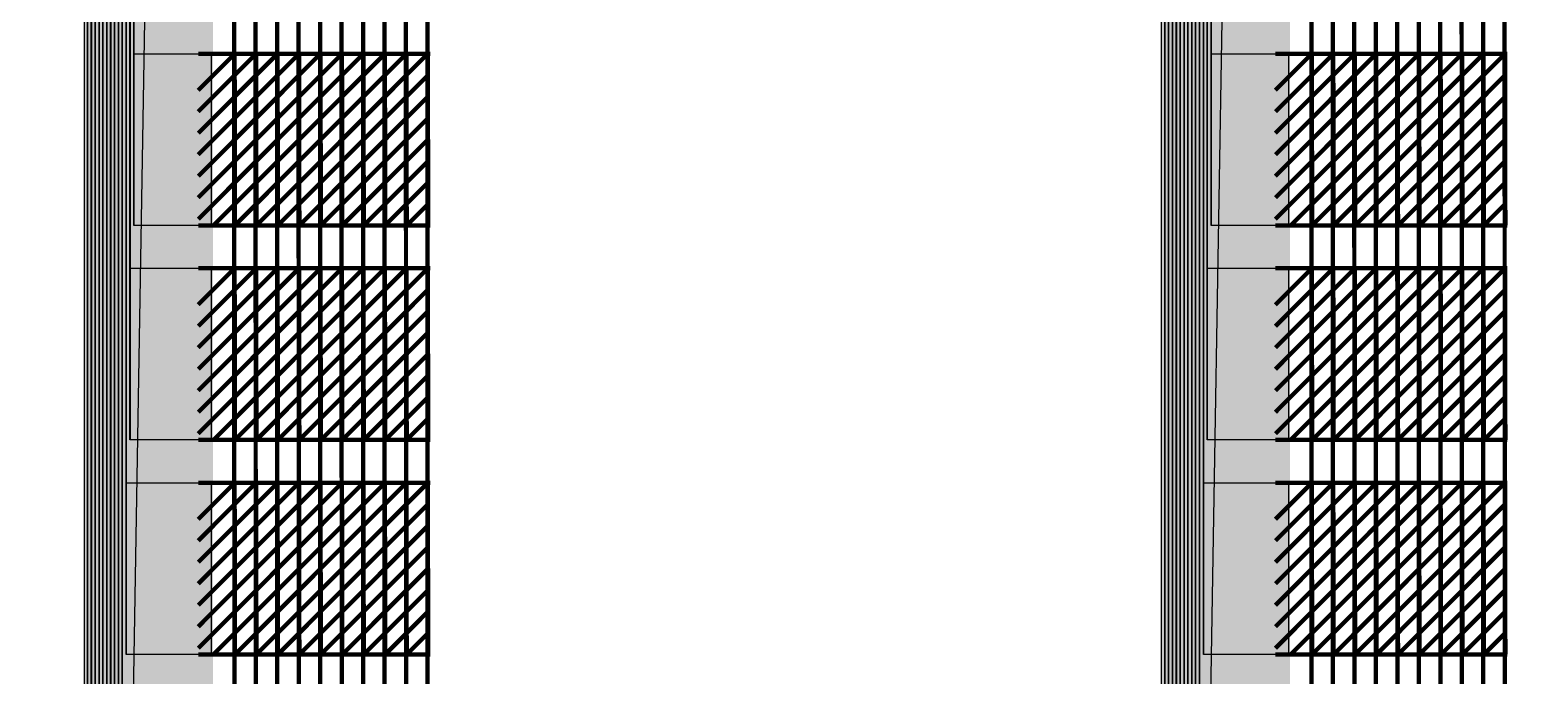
# Model space of a CAD drawing. Header units: millimetres. Extents: x -51 to 51, y -51 to 51.
# Drawn here: x 6.489 to 10.001, y -14.146 to -12.641 of the extents above; entities that cross this region are included whole.
import ezdxf

# ---------------------------------------------------------------- set-up
doc = ezdxf.new("R2010")
doc.units = ezdxf.units.MM
doc.linetypes.add('DASHED', pattern=[19.05, 12.7, -6.35])
for name, color, linetype in [('bottom_SU8', 5, 'Continuous'), ('metal', 43, 'Continuous'), ('reference', 18, 'DASHED')]:
    doc.layers.add(name, color=color, linetype=linetype)
doc.layers.add('top SU-8', color=3, linetype='Continuous', transparency=0.63)

msp = doc.modelspace()

# ---------------------------------------------------------------- linework, layer by layer
at = {"layer": 'bottom_SU8', "transparency": 33554544}
for points, const_width in [([(6.7646, 5.9298), (6.7646, -19.1017)], 0.3), ([(9.2735, 5.9298), (9.2735, -19.1017)], 0.3), ([(6.9661, -19.0957), (6.9615, -3.1964)], 0.01), ([(7.0158, -19.0957), (7.0115, -3.1964)], 0.01), ([(7.0658, -19.0957), (7.0615, -3.1964)], 0.01), ([(7.1161, -19.0957), (7.1115, -3.1961)], 0.01), ([(7.1661, -19.0957), (7.1615, -3.1964)], 0.01), ([(7.2161, -19.0957), (7.2115, -3.1961)], 0.01), ([(7.2661, -19.0957), (7.2619, -3.1961)], 0.01), ([(7.3161, -19.0957), (7.3115, -3.1961)], 0.01), ([(7.3661, -19.0957), (7.3615, -3.1961)], 0.01), ([(7.4161, -19.0957), (7.4115, -3.1921)], 0.01), ([(9.4749, -19.0957), (9.4703, -3.1964)], 0.01), ([(9.5247, -19.0957), (9.5203, -3.1964)], 0.01), ([(9.5747, -19.0957), (9.5703, -3.1964)], 0.01), ([(9.6249, -19.0957), (9.6203, -3.1961)], 0.01), ([(9.6749, -19.0957), (9.6703, -3.1964)], 0.01), ([(9.7249, -19.0957), (9.7203, -3.1961)], 0.01), ([(9.7749, -19.0957), (9.7707, -3.1961)], 0.01), ([(9.8249, -19.0957), (9.8203, -3.1961)], 0.01), ([(9.8749, -19.0957), (9.8703, -3.1961)], 0.01), ([(9.9249, -19.0957), (9.9204, -3.1921)], 0.01), ([(6.8804, -12.7808), (6.9653, -12.6957)], 0.01), ([(6.8806, -12.8307), (7.0153, -12.6957)], 0.01), ([(6.8806, -12.8808), (7.0653, -12.6957)], 0.01), ([(6.8806, -12.9309), (7.1153, -12.6957)], 0.01), ([(6.8806, -12.981), (7.1653, -12.6957)], 0.01), ([(6.8806, -13.0311), (7.2153, -12.6957)], 0.01), ([(6.8806, -13.0812), (7.2653, -12.6957)], 0.01), ([(6.8806, -12.6957), (7.4208, -12.6957)], 0.01), ([(6.9161, -13.0957), (7.3153, -12.6957)], 0.01), ([(6.9661, -13.0957), (6.9653, -12.6957)], 0.01), ([(6.9661, -13.0957), (7.3653, -12.6957)], 0.01), ([(7.0161, -13.0957), (7.0153, -12.6957)], 0.01), ([(7.0161, -13.0957), (7.4153, -12.6957)], 0.01), ([(7.0661, -13.0957), (7.0653, -12.6957)], 0.01), ([(7.1161, -13.0957), (7.1153, -12.6957)], 0.01), ([(7.1661, -13.0957), (7.1653, -12.6957)], 0.01), ([(7.2161, -13.0957), (7.2153, -12.6957)], 0.01), ([(7.2661, -13.0957), (7.2653, -12.6957)], 0.01), ([(7.3161, -13.0957), (7.3153, -12.6957)], 0.01), ([(7.3661, -13.0957), (7.3653, -12.6957)], 0.01), ([(7.4161, -13.0957), (7.4153, -12.6957)], 0.01), ([(9.3892, -12.7808), (9.4741, -12.6957)], 0.01), ([(9.3894, -12.8307), (9.5241, -12.6957)], 0.01), ([(9.3894, -12.8808), (9.5741, -12.6957)], 0.01), ([(9.3894, -12.9309), (9.6241, -12.6957)], 0.01), ([(9.3894, -12.981), (9.6741, -12.6957)], 0.01), ([(9.3894, -13.0311), (9.7241, -12.6957)], 0.01), ([(9.3894, -13.0812), (9.7741, -12.6957)], 0.01), ([(9.3894, -12.6957), (9.9297, -12.6957)], 0.01), ([(9.4249, -13.0957), (9.8241, -12.6957)], 0.01), ([(9.4749, -13.0957), (9.4741, -12.6957)], 0.01), ([(9.4749, -13.0957), (9.8741, -12.6957)], 0.01), ([(9.5249, -13.0957), (9.5241, -12.6957)], 0.01), ([(9.5249, -13.0957), (9.9241, -12.6957)], 0.01), ([(9.5749, -13.0957), (9.5741, -12.6957)], 0.01), ([(9.6249, -13.0957), (9.6241, -12.6957)], 0.01), ([(9.6749, -13.0957), (9.6741, -12.6957)], 0.01), ([(9.7249, -13.0957), (9.7241, -12.6957)], 0.01), ([(9.7749, -13.0957), (9.7741, -12.6957)], 0.01), ([(9.8249, -13.0957), (9.8241, -12.6957)], 0.01), ([(9.8749, -13.0957), (9.8741, -12.6957)], 0.01), ([(9.9249, -13.0957), (9.9241, -12.6957)], 0.01), ([(7.0661, -13.0957), (7.4154, -12.7457)], 0.01), ([(9.5749, -13.0957), (9.9242, -12.7457)], 0.01), ([(7.1161, -13.0957), (7.4155, -12.7957)], 0.01), ([(9.6249, -13.0957), (9.9243, -12.7957)], 0.01), ([(7.1661, -13.0957), (7.4156, -12.8457)], 0.01), ([(9.6749, -13.0957), (9.9244, -12.8457)], 0.01), ([(7.2161, -13.0957), (7.4157, -12.8957)], 0.01), ([(9.7249, -13.0957), (9.9245, -12.8957)], 0.01), ([(7.2661, -13.0957), (7.4158, -12.9457)], 0.01), ([(9.7749, -13.0957), (9.9246, -12.9457)], 0.01), ([(7.3161, -13.0957), (7.4159, -12.9957)], 0.01), ([(9.8249, -13.0957), (9.9247, -12.9957)], 0.01), ([(7.3661, -13.0957), (7.416, -13.0457)], 0.01), ([(9.8749, -13.0957), (9.9248, -13.0457)], 0.01), ([(6.8806, -13.0957), (7.421, -13.0957)], 0.01), ([(9.3894, -13.0957), (9.9298, -13.0957)], 0.01), ([(6.8804, -13.2808), (6.9653, -13.1957)], 0.01), ([(6.8806, -13.3307), (7.0153, -13.1957)], 0.01), ([(6.8806, -13.3808), (7.0653, -13.1957)], 0.01), ([(6.8806, -13.4309), (7.1153, -13.1957)], 0.01), ([(6.8806, -13.481), (7.1653, -13.1957)], 0.01), ([(6.8806, -13.5311), (7.2153, -13.1957)], 0.01), ([(6.8806, -13.5812), (7.2653, -13.1957)], 0.01), ([(6.8806, -13.1957), (7.4208, -13.1957)], 0.01), ([(6.9161, -13.5957), (7.3153, -13.1957)], 0.01), ([(6.9661, -13.5957), (6.9653, -13.1957)], 0.01), ([(6.9661, -13.5957), (7.3653, -13.1957)], 0.01), ([(7.0161, -13.5957), (7.0153, -13.1957)], 0.01), ([(7.0161, -13.5957), (7.4153, -13.1957)], 0.01), ([(7.0661, -13.5957), (7.0653, -13.1957)], 0.01), ([(7.1161, -13.5957), (7.1153, -13.1957)], 0.01), ([(7.1661, -13.5957), (7.1653, -13.1957)], 0.01), ([(7.2161, -13.5957), (7.2153, -13.1957)], 0.01), ([(7.2661, -13.5957), (7.2653, -13.1957)], 0.01), ([(7.3161, -13.5957), (7.3153, -13.1957)], 0.01), ([(7.3661, -13.5957), (7.3653, -13.1957)], 0.01), ([(7.4161, -13.5957), (7.4153, -13.1957)], 0.01), ([(9.3892, -13.2808), (9.4741, -13.1957)], 0.01), ([(9.3894, -13.3307), (9.5241, -13.1957)], 0.01), ([(9.3894, -13.3808), (9.5741, -13.1957)], 0.01), ([(9.3894, -13.4309), (9.6241, -13.1957)], 0.01), ([(9.3894, -13.481), (9.6741, -13.1957)], 0.01), ([(9.3894, -13.5311), (9.7241, -13.1957)], 0.01), ([(9.3894, -13.5812), (9.7741, -13.1957)], 0.01), ([(9.3894, -13.1957), (9.9297, -13.1957)], 0.01), ([(9.4249, -13.5957), (9.8241, -13.1957)], 0.01), ([(9.4749, -13.5957), (9.4741, -13.1957)], 0.01), ([(9.4749, -13.5957), (9.8741, -13.1957)], 0.01), ([(9.5249, -13.5957), (9.5241, -13.1957)], 0.01), ([(9.5249, -13.5957), (9.9241, -13.1957)], 0.01), ([(9.5749, -13.5957), (9.5741, -13.1957)], 0.01), ([(9.6249, -13.5957), (9.6241, -13.1957)], 0.01), ([(9.6749, -13.5957), (9.6741, -13.1957)], 0.01), ([(9.7249, -13.5957), (9.7241, -13.1957)], 0.01), ([(9.7749, -13.5957), (9.7741, -13.1957)], 0.01), ([(9.8249, -13.5957), (9.8241, -13.1957)], 0.01), ([(9.8749, -13.5957), (9.8741, -13.1957)], 0.01), ([(9.9249, -13.5957), (9.9241, -13.1957)], 0.01), ([(7.0661, -13.5957), (7.4154, -13.2457)], 0.01), ([(9.5749, -13.5957), (9.9242, -13.2457)], 0.01), ([(7.1161, -13.5957), (7.4155, -13.2957)], 0.01), ([(9.6249, -13.5957), (9.9243, -13.2957)], 0.01), ([(7.1661, -13.5957), (7.4156, -13.3457)], 0.01), ([(9.6749, -13.5957), (9.9244, -13.3457)], 0.01), ([(7.2161, -13.5957), (7.4157, -13.3957)], 0.01), ([(9.7249, -13.5957), (9.9245, -13.3957)], 0.01), ([(7.2661, -13.5957), (7.4158, -13.4457)], 0.01), ([(9.7749, -13.5957), (9.9246, -13.4457)], 0.01), ([(7.3161, -13.5957), (7.4159, -13.4957)], 0.01), ([(9.8249, -13.5957), (9.9247, -13.4957)], 0.01), ([(7.3661, -13.5957), (7.416, -13.5457)], 0.01), ([(9.8749, -13.5957), (9.9248, -13.5457)], 0.01), ([(6.8806, -13.5957), (7.421, -13.5957)], 0.01), ([(9.3894, -13.5957), (9.9298, -13.5957)], 0.01), ([(6.8804, -13.7808), (6.9653, -13.6957)], 0.01), ([(6.8806, -13.8307), (7.0153, -13.6957)], 0.01), ([(6.8806, -13.8808), (7.0653, -13.6957)], 0.01), ([(6.8806, -13.9309), (7.1153, -13.6957)], 0.01), ([(6.8806, -13.981), (7.1653, -13.6957)], 0.01), ([(6.8806, -14.0311), (7.2153, -13.6957)], 0.01), ([(6.8806, -14.0812), (7.2653, -13.6957)], 0.01), ([(6.8806, -13.6957), (7.4208, -13.6957)], 0.01), ([(6.9161, -14.0957), (7.3153, -13.6957)], 0.01), ([(6.9661, -14.0957), (6.9653, -13.6957)], 0.01), ([(6.9661, -14.0957), (7.3653, -13.6957)], 0.01), ([(7.0161, -14.0957), (7.0153, -13.6957)], 0.01), ([(7.0161, -14.0957), (7.4153, -13.6957)], 0.01), ([(7.0661, -14.0957), (7.0653, -13.6957)], 0.01), ([(7.1161, -14.0957), (7.1153, -13.6957)], 0.01), ([(7.1661, -14.0957), (7.1653, -13.6957)], 0.01), ([(7.2161, -14.0957), (7.2153, -13.6957)], 0.01), ([(7.2661, -14.0957), (7.2653, -13.6957)], 0.01), ([(7.3161, -14.0957), (7.3153, -13.6957)], 0.01), ([(7.3661, -14.0957), (7.3653, -13.6957)], 0.01), ([(7.4161, -14.0957), (7.4153, -13.6957)], 0.01), ([(9.3892, -13.7808), (9.4741, -13.6957)], 0.01), ([(9.3894, -13.8307), (9.5241, -13.6957)], 0.01), ([(9.3894, -13.8808), (9.5741, -13.6957)], 0.01), ([(9.3894, -13.9309), (9.6241, -13.6957)], 0.01), ([(9.3894, -13.981), (9.6741, -13.6957)], 0.01), ([(9.3894, -14.0311), (9.7241, -13.6957)], 0.01), ([(9.3894, -14.0812), (9.7741, -13.6957)], 0.01), ([(9.3894, -13.6957), (9.9297, -13.6957)], 0.01), ([(9.4249, -14.0957), (9.8241, -13.6957)], 0.01), ([(9.4749, -14.0957), (9.4741, -13.6957)], 0.01), ([(9.4749, -14.0957), (9.8741, -13.6957)], 0.01), ([(9.5249, -14.0957), (9.5241, -13.6957)], 0.01), ([(9.5249, -14.0957), (9.9241, -13.6957)], 0.01), ([(9.5749, -14.0957), (9.5741, -13.6957)], 0.01), ([(9.6249, -14.0957), (9.6241, -13.6957)], 0.01), ([(9.6749, -14.0957), (9.6741, -13.6957)], 0.01), ([(9.7249, -14.0957), (9.7241, -13.6957)], 0.01), ([(9.7749, -14.0957), (9.7741, -13.6957)], 0.01), ([(9.8249, -14.0957), (9.8241, -13.6957)], 0.01), ([(9.8749, -14.0957), (9.8741, -13.6957)], 0.01), ([(9.9249, -14.0957), (9.9241, -13.6957)], 0.01), ([(7.0661, -14.0957), (7.4154, -13.7457)], 0.01), ([(9.5749, -14.0957), (9.9242, -13.7457)], 0.01), ([(7.1161, -14.0957), (7.4155, -13.7957)], 0.01), ([(9.6249, -14.0957), (9.9243, -13.7957)], 0.01), ([(7.1661, -14.0957), (7.4156, -13.8457)], 0.01), ([(9.6749, -14.0957), (9.9244, -13.8457)], 0.01), ([(7.2161, -14.0957), (7.4157, -13.8957)], 0.01), ([(9.7249, -14.0957), (9.9245, -13.8957)], 0.01), ([(7.2661, -14.0957), (7.4158, -13.9457)], 0.01), ([(9.7749, -14.0957), (9.9246, -13.9457)], 0.01), ([(7.3161, -14.0957), (7.4159, -13.9957)], 0.01), ([(9.8249, -14.0957), (9.9247, -13.9957)], 0.01), ([(7.3661, -14.0957), (7.416, -14.0457)], 0.01), ([(9.8749, -14.0957), (9.9248, -14.0457)], 0.01), ([(6.8806, -14.0957), (7.421, -14.0957)], 0.01), ([(9.3894, -14.0957), (9.9298, -14.0957)], 0.01)]:
    msp.add_lwpolyline(points, dxfattribs=dict(at, const_width=const_width))
at = {"layer": 'metal', "transparency": 33554544}
for points, const_width in [([(6.7306, -13.0957), (6.7306, 9.4365)], 0.004), ([(9.2395, -13.0957), (9.2395, 9.4365)], 0.004), ([(6.7126, -14.0957), (6.7126, 8.8389)], 0.004), ([(6.7216, -13.5957), (6.7216, 8.8407)], 0.004), ([(9.2215, -14.0957), (9.2215, 8.8389)], 0.004), ([(9.2305, -13.5957), (9.2305, 8.8407)], 0.004), ([(6.6946, -15.0957), (6.6946, 8.2445)], 0.004), ([(6.7036, -14.5957), (6.7036, 8.2445)], 0.004), ([(9.2035, -15.0957), (9.2035, 8.2445)], 0.004), ([(9.2125, -14.5957), (9.2125, 8.2445)], 0.004), ([(6.6766, -16.0957), (6.6766, 7.6503)], 0.004), ([(6.6856, -15.5957), (6.6856, 7.6503)], 0.004), ([(9.1855, -16.0957), (9.1855, 7.6503)], 0.004), ([(9.1945, -15.5957), (9.1945, 7.6503)], 0.004), ([(6.6586, -17.0957), (6.6586, 7.0554)], 0.004), ([(6.6676, -16.5957), (6.6676, 7.0554)], 0.004), ([(9.1675, -17.0957), (9.1675, 7.0554)], 0.004), ([(9.1765, -16.5957), (9.1765, 7.0554)], 0.004), ([(6.6406, -18.0957), (6.6406, 6.4565)], 0.004), ([(6.6496, -17.5957), (6.6496, 6.4576)], 0.004), ([(9.1495, -18.0957), (9.1495, 6.4565)], 0.004), ([(9.1585, -17.5957), (9.1585, 6.4576)], 0.004), ([(6.6226, -19.0957), (6.6226, 5.8889)], 0.004), ([(6.6316, -18.5957), (6.6316, 5.8943)], 0.004), ([(9.1315, -19.0957), (9.1315, 5.8889)], 0.004), ([(9.1405, -18.5957), (9.1405, 5.8943)], 0.004), ([(6.9058, -12.8054), (7.0153, -12.6957)], 0.006), ([(6.9059, -12.8554), (7.0653, -12.6957)], 0.006), ([(6.9059, -12.9055), (7.1153, -12.6957)], 0.006), ([(6.9059, -12.9556), (7.1653, -12.6957)], 0.006), ([(6.9059, -13.0558), (7.2653, -12.6957)], 0.006), ([(6.9059, -12.6957), (7.4182, -12.6957)], 0.006), ([(6.906, -13.0056), (7.2153, -12.6957)], 0.006), ([(6.906, -12.7551), (6.9653, -12.6957)], 0.006), ([(6.9161, -13.0957), (7.3153, -12.6957)], 0.006), ([(6.9661, -13.0957), (6.9653, -12.6957)], 0.006), ([(6.9661, -13.0957), (7.3653, -12.6957)], 0.006), ([(7.0161, -13.0957), (7.0153, -12.6957)], 0.006), ([(7.0161, -13.0957), (7.4153, -12.6957)], 0.006), ([(7.0661, -13.0957), (7.0653, -12.6957)], 0.006), ([(7.1161, -13.0957), (7.1153, -12.6957)], 0.006), ([(7.1661, -13.0957), (7.1653, -12.6957)], 0.006), ([(7.2161, -13.0957), (7.2153, -12.6957)], 0.006), ([(7.2661, -13.0957), (7.2653, -12.6957)], 0.006), ([(7.3161, -13.0957), (7.3153, -12.6957)], 0.006), ([(7.3661, -13.0957), (7.3653, -12.6957)], 0.006), ([(7.4161, -13.0957), (7.4153, -12.6957)], 0.006), ([(9.4146, -12.8054), (9.5241, -12.6957)], 0.006), ([(9.4147, -12.8554), (9.5741, -12.6957)], 0.006), ([(9.4147, -12.9055), (9.6241, -12.6957)], 0.006), ([(9.4147, -12.9556), (9.6741, -12.6957)], 0.006), ([(9.4147, -13.0558), (9.7741, -12.6957)], 0.006), ([(9.4147, -12.6957), (9.9271, -12.6957)], 0.006), ([(9.4148, -13.0056), (9.7241, -12.6957)], 0.006), ([(9.4148, -12.7551), (9.4741, -12.6957)], 0.006), ([(9.4249, -13.0957), (9.8241, -12.6957)], 0.006), ([(9.4749, -13.0957), (9.4741, -12.6957)], 0.006), ([(9.4749, -13.0957), (9.8741, -12.6957)], 0.006), ([(9.5249, -13.0957), (9.5241, -12.6957)], 0.006), ([(9.5249, -13.0957), (9.9241, -12.6957)], 0.006), ([(9.5749, -13.0957), (9.5741, -12.6957)], 0.006), ([(9.6249, -13.0957), (9.6241, -12.6957)], 0.006), ([(9.6749, -13.0957), (9.6741, -12.6957)], 0.006), ([(9.7249, -13.0957), (9.7241, -12.6957)], 0.006), ([(9.7749, -13.0957), (9.7741, -12.6957)], 0.006), ([(9.8249, -13.0957), (9.8241, -12.6957)], 0.006), ([(9.8749, -13.0957), (9.8741, -12.6957)], 0.006), ([(9.9249, -13.0957), (9.9241, -12.6957)], 0.006), ([(7.0661, -13.0957), (7.4154, -12.7457)], 0.006), ([(9.5749, -13.0957), (9.9242, -12.7457)], 0.006), ([(7.1161, -13.0957), (7.4155, -12.7957)], 0.006), ([(9.6249, -13.0957), (9.9243, -12.7957)], 0.006), ([(7.1661, -13.0957), (7.4156, -12.8457)], 0.006), ([(9.6749, -13.0957), (9.9244, -12.8457)], 0.006), ([(7.2161, -13.0957), (7.4157, -12.8957)], 0.006), ([(9.7249, -13.0957), (9.9245, -12.8957)], 0.006), ([(7.2661, -13.0957), (7.4158, -12.9457)], 0.006), ([(9.7749, -13.0957), (9.9246, -12.9457)], 0.006), ([(7.3161, -13.0957), (7.4159, -12.9957)], 0.006), ([(9.8249, -13.0957), (9.9247, -12.9957)], 0.006), ([(7.3661, -13.0957), (7.416, -13.0457)], 0.006), ([(9.8749, -13.0957), (9.9248, -13.0457)], 0.006), ([(6.9038, -13.0957), (7.4186, -13.0957)], 0.006), ([(9.4126, -13.0957), (9.9274, -13.0957)], 0.006), ([(6.9058, -13.3054), (7.0153, -13.1957)], 0.006), ([(6.9059, -13.3554), (7.0653, -13.1957)], 0.006), ([(6.9059, -13.4055), (7.1153, -13.1957)], 0.006), ([(6.9059, -13.4556), (7.1653, -13.1957)], 0.006), ([(6.9059, -13.5558), (7.2653, -13.1957)], 0.006), ([(6.9059, -13.1957), (7.4182, -13.1957)], 0.006), ([(6.906, -13.5056), (7.2153, -13.1957)], 0.006), ([(6.906, -13.2551), (6.9653, -13.1957)], 0.006), ([(6.9161, -13.5957), (7.3153, -13.1957)], 0.006), ([(6.9661, -13.5957), (6.9653, -13.1957)], 0.006), ([(6.9661, -13.5957), (7.3653, -13.1957)], 0.006), ([(7.0161, -13.5957), (7.0153, -13.1957)], 0.006), ([(7.0161, -13.5957), (7.4153, -13.1957)], 0.006), ([(7.0661, -13.5957), (7.0653, -13.1957)], 0.006), ([(7.1161, -13.5957), (7.1153, -13.1957)], 0.006), ([(7.1661, -13.5957), (7.1653, -13.1957)], 0.006), ([(7.2161, -13.5957), (7.2153, -13.1957)], 0.006), ([(7.2661, -13.5957), (7.2653, -13.1957)], 0.006), ([(7.3161, -13.5957), (7.3153, -13.1957)], 0.006), ([(7.3661, -13.5957), (7.3653, -13.1957)], 0.006), ([(7.4161, -13.5957), (7.4153, -13.1957)], 0.006), ([(9.4146, -13.3054), (9.5241, -13.1957)], 0.006), ([(9.4147, -13.3554), (9.5741, -13.1957)], 0.006), ([(9.4147, -13.4055), (9.6241, -13.1957)], 0.006), ([(9.4147, -13.4556), (9.6741, -13.1957)], 0.006), ([(9.4147, -13.5558), (9.7741, -13.1957)], 0.006), ([(9.4147, -13.1957), (9.9271, -13.1957)], 0.006), ([(9.4148, -13.5056), (9.7241, -13.1957)], 0.006), ([(9.4148, -13.2551), (9.4741, -13.1957)], 0.006), ([(9.4249, -13.5957), (9.8241, -13.1957)], 0.006), ([(9.4749, -13.5957), (9.4741, -13.1957)], 0.006), ([(9.4749, -13.5957), (9.8741, -13.1957)], 0.006), ([(9.5249, -13.5957), (9.5241, -13.1957)], 0.006), ([(9.5249, -13.5957), (9.9241, -13.1957)], 0.006), ([(9.5749, -13.5957), (9.5741, -13.1957)], 0.006), ([(9.6249, -13.5957), (9.6241, -13.1957)], 0.006), ([(9.6749, -13.5957), (9.6741, -13.1957)], 0.006), ([(9.7249, -13.5957), (9.7241, -13.1957)], 0.006), ([(9.7749, -13.5957), (9.7741, -13.1957)], 0.006), ([(9.8249, -13.5957), (9.8241, -13.1957)], 0.006), ([(9.8749, -13.5957), (9.8741, -13.1957)], 0.006), ([(9.9249, -13.5957), (9.9241, -13.1957)], 0.006), ([(7.0661, -13.5957), (7.4154, -13.2457)], 0.006), ([(9.5749, -13.5957), (9.9242, -13.2457)], 0.006), ([(7.1161, -13.5957), (7.4155, -13.2957)], 0.006), ([(9.6249, -13.5957), (9.9243, -13.2957)], 0.006), ([(7.1661, -13.5957), (7.4156, -13.3457)], 0.006), ([(9.6749, -13.5957), (9.9244, -13.3457)], 0.006), ([(7.2161, -13.5957), (7.4157, -13.3957)], 0.006), ([(9.7249, -13.5957), (9.9245, -13.3957)], 0.006), ([(7.2661, -13.5957), (7.4158, -13.4457)], 0.006), ([(9.7749, -13.5957), (9.9246, -13.4457)], 0.006), ([(7.3161, -13.5957), (7.4159, -13.4957)], 0.006), ([(9.8249, -13.5957), (9.9247, -13.4957)], 0.006), ([(7.3661, -13.5957), (7.416, -13.5457)], 0.006), ([(9.8749, -13.5957), (9.9248, -13.5457)], 0.006), ([(6.9038, -13.5957), (7.4186, -13.5957)], 0.006), ([(9.4126, -13.5957), (9.9274, -13.5957)], 0.006), ([(6.9058, -13.8054), (7.0153, -13.6957)], 0.006), ([(6.9059, -13.8554), (7.0653, -13.6957)], 0.006), ([(6.9059, -13.9055), (7.1153, -13.6957)], 0.006), ([(6.9059, -13.9556), (7.1653, -13.6957)], 0.006), ([(6.9059, -14.0558), (7.2653, -13.6957)], 0.006), ([(6.9059, -13.6957), (7.4182, -13.6957)], 0.006), ([(6.906, -14.0056), (7.2153, -13.6957)], 0.006), ([(6.906, -13.7551), (6.9653, -13.6957)], 0.006), ([(6.9161, -14.0957), (7.3153, -13.6957)], 0.006), ([(6.9661, -14.0957), (6.9653, -13.6957)], 0.006), ([(6.9661, -14.0957), (7.3653, -13.6957)], 0.006), ([(7.0161, -14.0957), (7.0153, -13.6957)], 0.006), ([(7.0161, -14.0957), (7.4153, -13.6957)], 0.006), ([(7.0661, -14.0957), (7.0653, -13.6957)], 0.006), ([(7.1161, -14.0957), (7.1153, -13.6957)], 0.006), ([(7.1661, -14.0957), (7.1653, -13.6957)], 0.006), ([(7.2161, -14.0957), (7.2153, -13.6957)], 0.006), ([(7.2661, -14.0957), (7.2653, -13.6957)], 0.006), ([(7.3161, -14.0957), (7.3153, -13.6957)], 0.006), ([(7.3661, -14.0957), (7.3653, -13.6957)], 0.006), ([(7.4161, -14.0957), (7.4153, -13.6957)], 0.006), ([(9.4146, -13.8054), (9.5241, -13.6957)], 0.006), ([(9.4147, -13.8554), (9.5741, -13.6957)], 0.006), ([(9.4147, -13.9055), (9.6241, -13.6957)], 0.006), ([(9.4147, -13.9556), (9.6741, -13.6957)], 0.006), ([(9.4147, -14.0558), (9.7741, -13.6957)], 0.006), ([(9.4147, -13.6957), (9.9271, -13.6957)], 0.006), ([(9.4148, -14.0056), (9.7241, -13.6957)], 0.006), ([(9.4148, -13.7551), (9.4741, -13.6957)], 0.006), ([(9.4249, -14.0957), (9.8241, -13.6957)], 0.006), ([(9.4749, -14.0957), (9.4741, -13.6957)], 0.006), ([(9.4749, -14.0957), (9.8741, -13.6957)], 0.006), ([(9.5249, -14.0957), (9.5241, -13.6957)], 0.006), ([(9.5249, -14.0957), (9.9241, -13.6957)], 0.006), ([(9.5749, -14.0957), (9.5741, -13.6957)], 0.006), ([(9.6249, -14.0957), (9.6241, -13.6957)], 0.006), ([(9.6749, -14.0957), (9.6741, -13.6957)], 0.006), ([(9.7249, -14.0957), (9.7241, -13.6957)], 0.006), ([(9.7749, -14.0957), (9.7741, -13.6957)], 0.006), ([(9.8249, -14.0957), (9.8241, -13.6957)], 0.006), ([(9.8749, -14.0957), (9.8741, -13.6957)], 0.006), ([(9.9249, -14.0957), (9.9241, -13.6957)], 0.006), ([(7.0661, -14.0957), (7.4154, -13.7457)], 0.006), ([(9.5749, -14.0957), (9.9242, -13.7457)], 0.006), ([(7.1161, -14.0957), (7.4155, -13.7957)], 0.006), ([(9.6249, -14.0957), (9.9243, -13.7957)], 0.006), ([(7.1661, -14.0957), (7.4156, -13.8457)], 0.006), ([(9.6749, -14.0957), (9.9244, -13.8457)], 0.006), ([(7.2161, -14.0957), (7.4157, -13.8957)], 0.006), ([(9.7249, -14.0957), (9.9245, -13.8957)], 0.006), ([(7.2661, -14.0957), (7.4158, -13.9457)], 0.006), ([(9.7749, -14.0957), (9.9246, -13.9457)], 0.006), ([(7.3161, -14.0957), (7.4159, -13.9957)], 0.006), ([(9.8249, -14.0957), (9.9247, -13.9957)], 0.006), ([(7.3661, -14.0957), (7.416, -14.0457)], 0.006), ([(9.8749, -14.0957), (9.9248, -14.0457)], 0.006), ([(6.9038, -14.0957), (7.4186, -14.0957)], 0.006), ([(9.4126, -14.0957), (9.9274, -14.0957)], 0.006)]:
    msp.add_lwpolyline(points, dxfattribs=dict(at, const_width=const_width))
for points in [[(6.7306, -12.6957), (6.911, -12.6957), (6.911, -13.0957), (6.7306, -13.0957)], [(9.2395, -12.6957), (9.4198, -12.6957), (9.4198, -13.0957), (9.2395, -13.0957)], [(6.7216, -13.1957), (6.911, -13.1957), (6.911, -13.5957), (6.7216, -13.5957)], [(9.2305, -13.1957), (9.4198, -13.1957), (9.4198, -13.5957), (9.2305, -13.5957)], [(6.7126, -13.6957), (6.911, -13.6957), (6.911, -14.0957), (6.7126, -14.0957)], [(9.2215, -13.6957), (9.4198, -13.6957), (9.4198, -14.0957), (9.2215, -14.0957)]]:
    msp.add_lwpolyline(points, close=True, dxfattribs=at)
at = {"layer": 'reference'}
msp.add_circle((0, 0), 38.1, dxfattribs=at)
at = {"layer": 'top SU-8', "transparency": 33554544}
for points in [[(6.9146, -3.1692), (6.6147, -3.1692), (6.6145, -19.1018), (6.6476, -19.1018)], [(9.4234, -3.1692), (9.1235, -3.1692), (9.1233, -19.1018), (9.1564, -19.1018)]]:
    msp.add_lwpolyline(points, close=True, dxfattribs=at)

doc.saveas('drawing.dxf')
